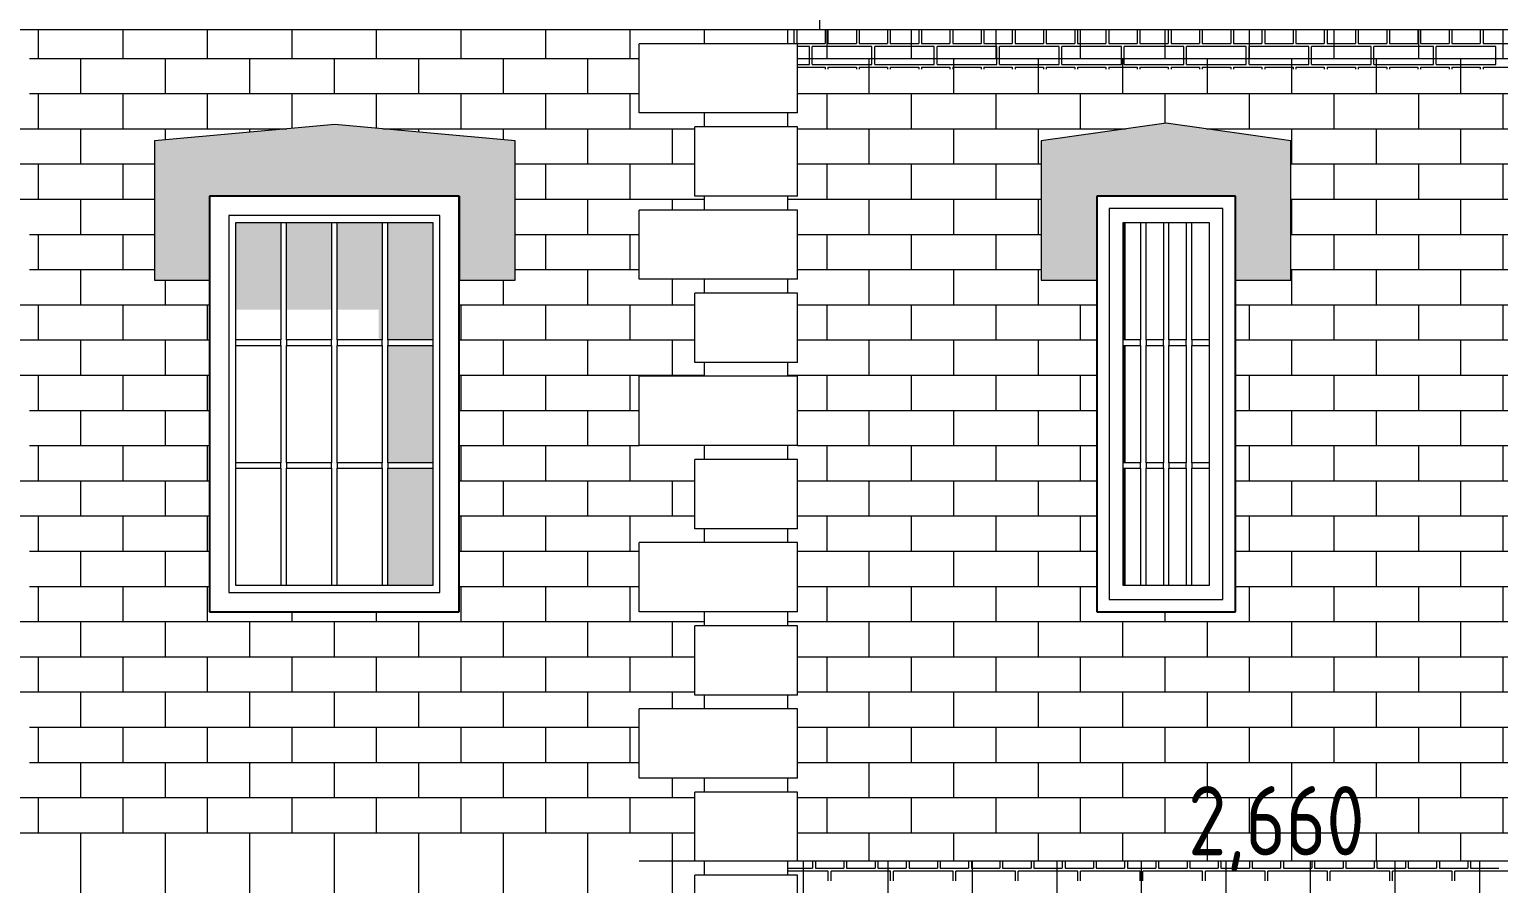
# Model space of a CAD drawing. Header units: feet. Extents: x -10410 to 374725, y -46422 to 88923.
# Drawn here: x 353113 to 358411, y 3220 to 6302 of the extents above; entities that cross this region are included whole.
import ezdxf

# ---------------------------------------------------------------- set-up
doc = ezdxf.new("R2010")
doc.units = ezdxf.units.FT
doc.header["$MEASUREMENT"] = 0
for name, color, linetype, lineweight in [('Интерьер - Мебель_Ном._пера__1', 7, 'Continuous', 20), ('Интерьер - Мебель_Ном._пера__7', 7, 'Continuous', 20), ('Конструктив - Перекрытия_Ном._пера__1', 7, 'Continuous', 20), ('Конструктив - Стены Несущие_Ном._пера__1', 7, 'Continuous', 20), ('Конструктив - Стены Несущие_Ном._пера__101', 252, 'Continuous', 5), ('Конструктив - Стены Несущие_Ном._пера__120', 7, 'Continuous', 5)]:
    doc.layers.add(name, color=color, linetype=linetype, lineweight=lineweight)
doc.layers.add('Конструктив - Стены Несущие_Ном._пера__107', color=7, linetype='Continuous', lineweight=5, true_color=0xaaaaaa)
doc.layers.add('Конструктив - Стены Несущие_Ном._пера__87', color=7, linetype='Continuous', lineweight=25, true_color=0x6a6a6a)
doc.styles.add('СГЕНЕРИР_СТИЛЬ_2', font='CS_Gost2304.shx')

# ---------------------------------------------------------------- blocks, each defined once
blk = doc.blocks.new('*X168')
at = {"layer": 'Конструктив - Стены Несущие_Ном._пера__101', "linetype": 'Continuous'}
for p, q in [((355937.2, 3300), (355937.2, 3275)), ((355947.2, 3300), (355947.2, 3275)), ((356049.7, 3300), (356049.7, 3275)), ((356059.7, 3300), (356059.7, 3275)), ((356162.2, 3300), (356162.2, 3275)), ((356172.2, 3300), (356172.2, 3275)), ((356274.7, 3300), (356274.7, 3275)), ((356284.7, 3300), (356284.7, 3275)), ((356387.2, 3300), (356387.2, 3275)), ((356397.2, 3300), (356397.2, 3275)), ((356499.7, 3300), (356499.7, 3275)), ((356509.7, 3300), (356509.7, 3275)), ((356612.2, 3300), (356612.2, 3275)), ((356622.2, 3300), (356622.2, 3275)), ((356724.7, 3300), (356724.7, 3275)), ((356734.7, 3300), (356734.7, 3275)), ((356837.2, 3300), (356837.2, 3275)), ((356847.2, 3300), (356847.2, 3275)), ((356949.7, 3300), (356949.7, 3275)), ((356959.7, 3300), (356959.7, 3275)), ((357062.2, 3300), (357062.2, 3275)), ((357072.2, 3300), (357072.2, 3275)), ((357174.7, 3300), (357174.7, 3275)), ((357184.7, 3300), (357184.7, 3275)), ((357287.2, 3300), (357287.2, 3275)), ((357297.2, 3300), (357297.2, 3275)), ((357399.7, 3300), (357399.7, 3275)), ((357409.7, 3300), (357409.7, 3275)), ((357512.2, 3300), (357512.2, 3275)), ((357522.2, 3300), (357522.2, 3275)), ((357624.7, 3300), (357624.7, 3275)), ((357634.7, 3300), (357634.7, 3275)), ((357737.2, 3300), (357737.2, 3275)), ((357747.2, 3300), (357747.2, 3275)), ((357849.7, 3300), (357849.7, 3275)), ((357859.7, 3300), (357859.7, 3275)), ((357962.2, 3300), (357962.2, 3275)), ((357972.2, 3300), (357972.2, 3275)), ((358074.7, 3300), (358074.7, 3275)), ((358084.7, 3300), (358084.7, 3275)), ((358187.2, 3300), (358187.2, 3275)), ((358197.2, 3300), (358197.2, 3275)), ((358299.7, 3300), (358299.7, 3275)), ((358309.7, 3300), (358309.7, 3275)), ((355847.1, 3275), (355937.2, 3275)), ((355993.4, 3265), (355847.1, 3265)), ((355947.2, 3275), (356049.7, 3275)), ((355993.4, 3229.3), (355993.4, 3265)), ((356218.4, 3265), (356003.4, 3265)), ((356003.4, 3229.3), (356003.4, 3265)), ((356059.7, 3275), (356162.2, 3275)), ((356172.2, 3275), (356274.7, 3275)), ((356218.4, 3229.3), (356218.4, 3265)), ((356443.4, 3265), (356228.4, 3265)), ((356228.4, 3229.3), (356228.4, 3265)), ((356284.7, 3275), (356387.2, 3275)), ((356397.2, 3275), (356499.7, 3275)), ((356443.4, 3229.3), (356443.4, 3265)), ((356668.4, 3265), (356453.4, 3265)), ((356453.4, 3229.3), (356453.4, 3265)), ((356509.7, 3275), (356612.2, 3275)), ((356622.2, 3275), (356724.7, 3275)), ((356668.4, 3229.3), (356668.4, 3265)), ((356893.4, 3265), (356678.4, 3265)), ((356678.4, 3229.3), (356678.4, 3265)), ((356734.7, 3275), (356837.2, 3275)), ((356847.2, 3275), (356949.7, 3275)), ((356893.4, 3229.3), (356893.4, 3265)), ((357118.4, 3265), (356903.4, 3265)), ((356903.4, 3229.3), (356903.4, 3265)), ((356959.7, 3275), (357062.2, 3275)), ((357072.2, 3275), (357174.7, 3275)), ((357118.4, 3229.3), (357118.4, 3265)), ((357343.4, 3265), (357128.4, 3265)), ((357128.4, 3229.3), (357128.4, 3265)), ((357184.7, 3275), (357287.2, 3275)), ((357297.2, 3275), (357399.7, 3275)), ((357343.4, 3229.3), (357343.4, 3265)), ((357568.4, 3265), (357353.4, 3265)), ((357353.4, 3229.3), (357353.4, 3265)), ((357409.7, 3275), (357512.2, 3275)), ((357522.2, 3275), (357624.7, 3275)), ((357568.4, 3229.3), (357568.4, 3265)), ((357793.4, 3265), (357578.4, 3265)), ((357578.4, 3229.3), (357578.4, 3265)), ((357634.7, 3275), (357737.2, 3275)), ((357747.2, 3275), (357849.7, 3275)), ((357793.4, 3229.3), (357793.4, 3265)), ((358018.4, 3265), (357803.4, 3265)), ((357803.4, 3229.3), (357803.4, 3265)), ((357859.7, 3275), (357962.2, 3275)), ((357972.2, 3275), (358074.7, 3275)), ((358018.4, 3229.3), (358018.4, 3265)), ((358243.4, 3265), (358028.4, 3265)), ((358028.4, 3229.3), (358028.4, 3265)), ((358084.7, 3275), (358187.2, 3275)), ((358197.2, 3275), (358299.7, 3275)), ((358243.4, 3229.3), (358243.4, 3265)), ((358468.4, 3265), (358253.4, 3265)), ((358253.4, 3229.3), (358253.4, 3265)), ((358309.7, 3275), (358412.2, 3275))]:
    blk.add_line(p, q, dxfattribs=at)
blk = doc.blocks.new('Штриховка_84', base_point=(0, 0))
at = {"layer": 'Конструктив - Стены Несущие_Ном._пера__101', "linetype": 'Continuous'}
blk.add_blockref('*X168', (0, 0), dxfattribs=at)
blk = doc.blocks.new('*X196')
at = {"layer": 'Конструктив - Стены Несущие_Ном._пера__101', "linetype": 'Continuous'}
for p, q in [((355869.7, 6300), (355869.7, 6250.5)), ((355879.7, 6300), (355879.7, 6250.5)), ((355982.2, 6300), (355982.2, 6250.5)), ((355992.2, 6300), (355992.2, 6250.5)), ((356094.7, 6300), (356094.7, 6250.5)), ((356104.7, 6300), (356104.7, 6250.5)), ((356207.2, 6300), (356207.2, 6250.5)), ((356217.2, 6300), (356217.2, 6250.5)), ((356319.7, 6300), (356319.7, 6250.5)), ((356329.7, 6300), (356329.7, 6250.5)), ((356432.2, 6300), (356432.2, 6250.5)), ((356442.2, 6300), (356442.2, 6250.5)), ((356544.7, 6300), (356544.7, 6250.5)), ((356554.7, 6300), (356554.7, 6250.5)), ((356657.2, 6300), (356657.2, 6250.5)), ((356667.2, 6300), (356667.2, 6250.5)), ((356769.7, 6300), (356769.7, 6250.5)), ((356779.7, 6300), (356779.7, 6250.5)), ((356882.2, 6300), (356882.2, 6250.5)), ((356892.2, 6300), (356892.2, 6250.5)), ((356994.7, 6300), (356994.7, 6250.5)), ((357004.7, 6300), (357004.7, 6250.5)), ((357107.2, 6300), (357107.2, 6250.5)), ((357117.2, 6300), (357117.2, 6250.5)), ((357219.7, 6300), (357219.7, 6250.5)), ((357229.7, 6300), (357229.7, 6250.5)), ((357332.2, 6300), (357332.2, 6250.5)), ((357342.2, 6300), (357342.2, 6250.5)), ((357444.7, 6300), (357444.7, 6250.5)), ((357454.7, 6300), (357454.7, 6250.5)), ((357557.2, 6300), (357557.2, 6250.5)), ((357567.2, 6300), (357567.2, 6250.5)), ((357669.7, 6300), (357669.7, 6250.5)), ((357679.7, 6300), (357679.7, 6250.5)), ((357782.2, 6300), (357782.2, 6250.5)), ((357792.2, 6300), (357792.2, 6250.5)), ((357894.7, 6300), (357894.7, 6250.5)), ((357904.7, 6300), (357904.7, 6250.5)), ((358007.2, 6300), (358007.2, 6250.5)), ((358017.2, 6300), (358017.2, 6250.5)), ((358119.7, 6300), (358119.7, 6250.5)), ((358129.7, 6300), (358129.7, 6250.5)), ((358232.2, 6300), (358232.2, 6250.5)), ((358242.2, 6300), (358242.2, 6250.5)), ((358344.7, 6300), (358344.7, 6250.5)), ((358354.7, 6300), (358354.7, 6250.5)), ((355847.1, 6250.5), (355869.7, 6250.5)), ((355879.7, 6250.5), (355982.2, 6250.5)), ((355925.9, 6240.5), (355882.1, 6240.5)), ((355925.9, 6175.5), (355925.9, 6240.5)), ((356150.9, 6240.5), (355935.9, 6240.5)), ((355935.9, 6175.5), (355935.9, 6240.5)), ((355992.2, 6250.5), (356094.7, 6250.5)), ((356104.7, 6250.5), (356207.2, 6250.5)), ((356150.9, 6175.5), (356150.9, 6240.5)), ((356375.9, 6240.5), (356160.9, 6240.5)), ((356160.9, 6175.5), (356160.9, 6240.5)), ((356217.2, 6250.5), (356319.7, 6250.5)), ((356329.7, 6250.5), (356432.2, 6250.5)), ((356375.9, 6175.5), (356375.9, 6240.5)), ((356600.9, 6240.5), (356385.9, 6240.5)), ((356385.9, 6175.5), (356385.9, 6240.5)), ((356442.2, 6250.5), (356544.7, 6250.5)), ((356554.7, 6250.5), (356657.2, 6250.5)), ((356600.9, 6175.5), (356600.9, 6240.5)), ((356825.9, 6240.5), (356610.9, 6240.5)), ((356610.9, 6175.5), (356610.9, 6240.5)), ((356667.2, 6250.5), (356769.7, 6250.5)), ((356779.7, 6250.5), (356882.2, 6250.5)), ((356825.9, 6175.5), (356825.9, 6240.5)), ((357050.9, 6240.5), (356835.9, 6240.5)), ((356835.9, 6175.5), (356835.9, 6240.5)), ((356892.2, 6250.5), (356994.7, 6250.5)), ((357004.7, 6250.5), (357107.2, 6250.5)), ((357050.9, 6175.5), (357050.9, 6240.5)), ((357275.9, 6240.5), (357060.9, 6240.5)), ((357060.9, 6175.5), (357060.9, 6240.5)), ((357117.2, 6250.5), (357219.7, 6250.5)), ((357229.7, 6250.5), (357332.2, 6250.5)), ((357275.9, 6175.5), (357275.9, 6240.5)), ((357500.9, 6240.5), (357285.9, 6240.5)), ((357285.9, 6175.5), (357285.9, 6240.5)), ((357342.2, 6250.5), (357444.7, 6250.5)), ((357454.7, 6250.5), (357557.2, 6250.5)), ((357500.9, 6175.5), (357500.9, 6240.5)), ((357725.9, 6240.5), (357510.9, 6240.5)), ((357510.9, 6175.5), (357510.9, 6240.5)), ((357567.2, 6250.5), (357669.7, 6250.5)), ((357679.7, 6250.5), (357782.2, 6250.5)), ((357725.9, 6175.5), (357725.9, 6240.5)), ((357950.9, 6240.5), (357735.9, 6240.5)), ((357735.9, 6175.5), (357735.9, 6240.5)), ((357792.2, 6250.5), (357894.7, 6250.5)), ((357904.7, 6250.5), (358007.2, 6250.5)), ((357950.9, 6175.5), (357950.9, 6240.5)), ((358175.9, 6240.5), (357960.9, 6240.5)), ((357960.9, 6175.5), (357960.9, 6240.5)), ((358017.2, 6250.5), (358119.7, 6250.5)), ((358129.7, 6250.5), (358232.2, 6250.5)), ((358175.9, 6175.5), (358175.9, 6240.5)), ((358400.9, 6240.5), (358185.9, 6240.5)), ((358185.9, 6175.5), (358185.9, 6240.5)), ((358242.2, 6250.5), (358344.7, 6250.5)), ((358354.7, 6250.5), (358457.2, 6250.5)), ((358400.9, 6175.5), (358400.9, 6240.5)), ((355882.1, 6175.5), (355925.9, 6175.5)), ((355882.1, 6165.5), (355982.2, 6165.5)), ((355935.9, 6175.5), (356150.9, 6175.5)), ((355982.2, 6165.5), (355982.2, 6158.6)), ((355992.2, 6165.5), (355992.2, 6158.6)), ((355992.2, 6165.5), (356094.7, 6165.5)), ((356094.7, 6165.5), (356094.7, 6158.6)), ((356104.7, 6165.5), (356104.7, 6158.6)), ((356104.7, 6165.5), (356207.2, 6165.5)), ((356160.9, 6175.5), (356375.9, 6175.5)), ((356207.2, 6165.5), (356207.2, 6158.6)), ((356217.2, 6165.5), (356217.2, 6158.6)), ((356217.2, 6165.5), (356319.7, 6165.5)), ((356319.7, 6165.5), (356319.7, 6158.6)), ((356329.7, 6165.5), (356329.7, 6158.6)), ((356329.7, 6165.5), (356432.2, 6165.5)), ((356385.9, 6175.5), (356600.9, 6175.5)), ((356432.2, 6165.5), (356432.2, 6158.6)), ((356442.2, 6165.5), (356442.2, 6158.6)), ((356442.2, 6165.5), (356544.7, 6165.5)), ((356544.7, 6165.5), (356544.7, 6158.6)), ((356554.7, 6165.5), (356554.7, 6158.6)), ((356554.7, 6165.5), (356657.2, 6165.5)), ((356610.9, 6175.5), (356825.9, 6175.5)), ((356657.2, 6165.5), (356657.2, 6158.6)), ((356667.2, 6165.5), (356667.2, 6158.6)), ((356667.2, 6165.5), (356769.7, 6165.5)), ((356769.7, 6165.5), (356769.7, 6158.6)), ((356779.7, 6165.5), (356779.7, 6158.6)), ((356779.7, 6165.5), (356882.2, 6165.5)), ((356835.9, 6175.5), (357050.9, 6175.5)), ((356882.2, 6165.5), (356882.2, 6158.6)), ((356892.2, 6165.5), (356892.2, 6158.6)), ((356892.2, 6165.5), (356994.7, 6165.5)), ((356994.7, 6165.5), (356994.7, 6158.6)), ((357004.7, 6165.5), (357004.7, 6158.6)), ((357004.7, 6165.5), (357107.2, 6165.5)), ((357060.9, 6175.5), (357275.9, 6175.5)), ((357107.2, 6165.5), (357107.2, 6158.6)), ((357117.2, 6165.5), (357117.2, 6158.6)), ((357117.2, 6165.5), (357219.7, 6165.5)), ((357219.7, 6165.5), (357219.7, 6158.6)), ((357229.7, 6165.5), (357229.7, 6158.6)), ((357229.7, 6165.5), (357332.2, 6165.5)), ((357285.9, 6175.5), (357500.9, 6175.5)), ((357332.2, 6165.5), (357332.2, 6158.6)), ((357342.2, 6165.5), (357342.2, 6158.6)), ((357342.2, 6165.5), (357444.7, 6165.5)), ((357444.7, 6165.5), (357444.7, 6158.6)), ((357454.7, 6165.5), (357454.7, 6158.6)), ((357454.7, 6165.5), (357557.2, 6165.5)), ((357510.9, 6175.5), (357725.9, 6175.5)), ((357557.2, 6165.5), (357557.2, 6158.6)), ((357567.2, 6165.5), (357567.2, 6158.6)), ((357567.2, 6165.5), (357669.7, 6165.5)), ((357669.7, 6165.5), (357669.7, 6158.6)), ((357679.7, 6165.5), (357679.7, 6158.6)), ((357679.7, 6165.5), (357782.2, 6165.5)), ((357735.9, 6175.5), (357950.9, 6175.5)), ((357782.2, 6165.5), (357782.2, 6158.6)), ((357792.2, 6165.5), (357792.2, 6158.6)), ((357792.2, 6165.5), (357894.7, 6165.5)), ((357894.7, 6165.5), (357894.7, 6158.6)), ((357904.7, 6165.5), (357904.7, 6158.6)), ((357904.7, 6165.5), (358007.2, 6165.5)), ((357960.9, 6175.5), (358175.9, 6175.5)), ((358007.2, 6165.5), (358007.2, 6158.6)), ((358017.2, 6165.5), (358017.2, 6158.6)), ((358017.2, 6165.5), (358119.7, 6165.5)), ((358119.7, 6165.5), (358119.7, 6158.6)), ((358129.7, 6165.5), (358129.7, 6158.6)), ((358129.7, 6165.5), (358232.2, 6165.5)), ((358185.9, 6175.5), (358400.9, 6175.5)), ((358232.2, 6165.5), (358232.2, 6158.6)), ((358242.2, 6165.5), (358242.2, 6158.6)), ((358242.2, 6165.5), (358344.7, 6165.5)), ((358344.7, 6165.5), (358344.7, 6158.6)), ((358354.7, 6165.5), (358354.7, 6158.6)), ((358354.7, 6165.5), (358457.2, 6165.5))]:
    blk.add_line(p, q, dxfattribs=at)
blk = doc.blocks.new('Штриховка_98', base_point=(0, 0))
at = {"layer": 'Конструктив - Стены Несущие_Ном._пера__101', "linetype": 'Continuous'}
blk.add_blockref('*X196', (0, 0), dxfattribs=at)

msp = doc.modelspace()

# ---------------------------------------------------------------- hatches: boundary and pattern name
at = {"layer": 'Конструктив - Стены Несущие_Ном._пера__107', "linetype": 'Continuous'}
h = msp.add_hatch(dxfattribs=at)
h.set_pattern_fill('ЧЕРЕПИЦА_02', color=256, style=0, pattern_type=2)
h.set_pattern_definition([(0, (354212.33, 4800), (0, 127), []), (90, (354212.33, 4800), (-304.8, 0), [127, -127]), (90, (354364.73, 4927), (-304.8, 0), [127, -127])])
h.paths.add_polyline_path([(352877.58257, 3600), (352877.58257, 3550), (352912.58257, 3550), (352912.58257, 3300), (355512.08282, 3300), (355512.08282, 3550), (355547.08282, 3550), (355547.08282, 3600), (355312.08282, 3600), (355312.08282, 3850), (355547.08282, 3850), (355547.08282, 3900), (355512.08282, 3900), (355512.08282, 4150), (355547.08282, 4150), (355547.08282, 4200), (355312.08282, 4200), (355312.08282, 4450), (355547.08282, 4450), (355547.08282, 4500), (355512.08282, 4500), (355512.08282, 4750), (355547.08282, 4750), (355547.08282, 4800), (355312.08282, 4800), (355312.08282, 5050), (355547.08282, 5050), (355547.08282, 5100), (355512.08282, 5100), (355512.08282, 5350), (355547.08282, 5350), (355547.08282, 5400), (355312.08282, 5400), (355312.08282, 5650), (355547.08278, 5650), (355547.08278, 5700), (355512.08282, 5700), (355512.08282, 5950), (355547.08278, 5950), (355547.08278, 6000), (355312.08282, 6000), (355312.08282, 6250), (355547.08278, 6250), (355547.08278, 6300), (352877.58257, 6300), (352877.58257, 6250), (353112.58257, 6250), (353112.58257, 6000), (352877.58257, 6000), (352877.58257, 5950), (352912.58257, 5950), (352912.58257, 5700), (352877.58257, 5700), (352877.58257, 5650), (353112.58257, 5650), (353112.58257, 5400), (352877.58257, 5400), (352877.58257, 5350), (352912.58257, 5350), (352912.58257, 5100), (352877.58257, 5100), (352877.58257, 5050), (353112.58257, 5050), (353112.58257, 4800), (352877.58257, 4800), (352877.58257, 4750), (352912.58257, 4750), (352912.58257, 4500), (352877.58257, 4500), (352877.58257, 4450), (353112.58257, 4450), (353112.58257, 4200), (352877.58257, 4200), (352877.58257, 4150), (352912.58257, 4150), (352912.58257, 3900), (352877.58257, 3900), (352877.58257, 3850), (353112.58257, 3850), (353112.58257, 3600)])
h.paths.add_polyline_path([(353563.90418, 5397.08993), (353762.17549, 5397.08993), (353762.17549, 4200), (354662.17549, 4200), (354662.17549, 5699.99996), (354663.90418, 5699.99996), (354663.90418, 5397.08993), (354863.90418, 5397.08993), (354863.90418, 5899.99996), (354213.90396, 5958.86601), (353563.90418, 5900)], flags=0)
h = msp.add_hatch(dxfattribs=at)
h.set_pattern_fill('ЧЕРЕПИЦА_02', color=256, style=0, pattern_type=2)
h.set_pattern_definition([(0, (358579.69, 4800), (0, 127), []), (90, (358579.7, 4800), (-304.8, 0), [127, -127]), (90, (358732.1, 4927), (-304.8, 0), [127, -127])])
h.paths.add_polyline_path([(355847.08278, 5400.00005), (355847.08278, 5350.00002), (355882.08282, 5350.00002), (355882.08282, 5099.99998), (355847.08278, 5099.99998), (355847.08278, 5050.00004), (355882.08282, 5050.00004), (355882.08282, 4799.99999), (355847.08278, 4799.99999), (355847.08278, 4749.99997), (355882.08282, 4749.99997), (355882.08282, 4500.00001), (355847.08278, 4500.00001), (355847.08278, 4449.99998), (355882.08282, 4449.99998), (355882.08282, 4200.00002), (355847.08278, 4200.00002), (355847.08278, 4150), (355882.08282, 4150), (355882.08282, 3899.99995), (355847.08278, 3899.99995), (355847.08278, 3850.00001), (355882.08282, 3850.00001), (355882.08282, 3599.99997), (355847.08278, 3599.99997), (355847.08278, 3550.00002), (355882.08282, 3550.00002), (355882.08282, 3299.99998), (361312.29194, 3299.99998), (361312.29194, 3599.99997), (361262.29191, 3599.99997), (361262.29191, 3850.00001), (361312.29194, 3850.00001), (361312.29194, 4200.00002), (361262.29191, 4200.00002), (361262.29191, 4449.99998), (361312.29194, 4449.99998), (361312.29194, 4799.99999), (361262.29191, 4799.99999), (361262.29191, 5050.00004), (361312.29194, 5050.00004), (361312.29194, 5399.99997), (361262.29191, 5399.99997), (361262.29191, 5650.00001), (361312.29194, 5650.00001), (361312.29194, 5999.99994), (361262.29191, 5999.99994), (361262.29191, 6249.99998), (361312.29194, 6249.99998), (361312.29194, 6300.00001), (355847.08278, 6300.00001), (355847.08278, 6249.99998), (355882.08282, 6249.99998), (355882.08282, 6000.00002), (355847.08278, 6000.00002), (355847.08278, 5950), (355882.08282, 5950), (355882.08282, 5700.00003), (355847.08278, 5700.00003), (355847.08278, 5650.00001), (355882.08282, 5650.00001), (355882.08282, 5400.00005)])
h.paths.add_polyline_path([(356961.78624, 5397.08986), (356961.78607, 4200.00002), (357461.78624, 4200.00002), (357461.78624, 5397.08986), (357661.74937, 5397.08986), (357661.74937, 5688.33623), (357661.74937, 5699.99995), (357661.74937, 5899.99997), (357212.16725, 5963.78493), (356761.78622, 5899.99997), (356761.78622, 5894.05117), (356761.78622, 5397.08986)], flags=0)
h.paths.add_polyline_path([(358462.25542, 5397.08994), (358662.25543, 5397.08994), (358662.25552, 4200.00002), (359562.25539, 4200.00002), (359562.25539, 5397.08994), (359762.25541, 5397.08994), (359762.25541, 5899.99997), (359112.25517, 5958.86599), (358462.25542, 5899.99997)], flags=0)
h = msp.add_hatch(dxfattribs=at)
h.set_pattern_fill('ЧЕРЕПИЦА_02', color=256, style=0, pattern_type=2)
h.set_pattern_definition([(0, (354212.33, 1650), (0, 127), []), (90, (354212.33, 1650), (-304.8, 0), [127, -127]), (90, (354364.73, 1777), (-304.8, 0), [127, -127])])
h.paths.add_polyline_path([(352877.58257, 2650), (352912.58257, 2650), (352912.58257, 2400), (352877.58257, 2400), (352877.58257, 2350), (353112.58257, 2350), (353112.58257, 2100), (352877.58257, 2100), (352877.58257, 2050), (352912.58257, 2050), (352912.58257, 1800), (352877.58257, 1800), (352877.58257, 1750), (353112.58257, 1750), (353112.58257, 1500), (352877.58257, 1500), (352877.58257, 1450), (352912.58257, 1450), (352912.58257, 1200), (352877.58257, 1200), (352877.58257, 1150), (353112.58257, 1150), (353112.58257, 900), (352877.58257, 900), (352877.58257, 850), (352912.58257, 850), (352912.58257, 600), (352877.58257, 600), (352877.58257, 550), (353112.58257, 550), (353112.58257, 300), (352877.58257, 300), (352877.58257, 250), (353112.58257, 250), (353112.58257, 0), (353425.33266, 0), (353425.33266, 2137), (354999.33266, 2137), (354999.33266, 0), (355312.08276, 0), (355312.08276, 250), (355547.08276, 250), (355547.08276, 300), (355312.08276, 300), (355312.08276, 550), (355547.08276, 550), (355547.08276, 600), (355512.08276, 600), (355512.08276, 850), (355547.08276, 850), (355547.08276, 900), (355312.08276, 900), (355312.08276, 1150), (355547.08276, 1150), (355547.08276, 1200), (355512.08276, 1200), (355512.08276, 1450), (355547.08276, 1450), (355547.08276, 1500), (355312.08276, 1500), (355312.08276, 1750), (355547.08276, 1750), (355547.08276, 1800), (355512.08276, 1800), (355512.08276, 2050), (355547.08276, 2050), (355547.08276, 2100), (355312.08276, 2100), (355312.08276, 2350), (355547.08276, 2350), (355547.08276, 2400), (355512.08276, 2400), (355512.08276, 2650), (355547.08276, 2650), (355547.08276, 2700), (355312.08276, 2700), (355312.08276, 2950), (355547.08276, 2950), (355547.08276, 3000), (355512.08276, 3000), (355512.08276, 3250), (355547.08276, 3250), (355547.08276, 3300), (352877.58257, 3300), (352877.58257, 3250), (352912.58257, 3250), (352912.58257, 3000), (352877.58257, 3000), (352877.58257, 2950), (353112.58257, 2950), (353112.58257, 2700), (352877.58257, 2700)])
h = msp.add_hatch(dxfattribs=at)
h.set_pattern_fill('ЧЕРЕПИЦА_02', color=256, style=0, pattern_type=2)
h.set_pattern_definition([(0, (358647.19, 1650), (0, 127), []), (90, (358647.2, 1650), (-304.8, 0), [127, -127]), (90, (358799.6, 1777), (-304.8, 0), [127, -127])])
h.paths.add_polyline_path([(355882.08282, 2400.00004), (355847.08277, 2400.00004), (355847.08277, 2349.9999), (355882.08282, 2349.9999), (355882.08282, 2099.99996), (355847.08277, 2099.99996), (355847.08277, 2050.00007), (355882.08282, 2050.00007), (355882.08282, 1800.00012), (355847.08277, 1800.00012), (355847.08277, 1749.99998), (355882.08282, 1749.99998), (355882.08282, 1499.99995), (355847.08277, 1499.99995), (355847.08277, 1450.00006), (355882.08282, 1450.00006), (355882.08282, 1200.00012), (355847.08277, 1200.00012), (355847.08277, 1149.99998), (355882.08282, 1149.99998), (355882.08282, 900.00003), (355847.08277, 900.00003), (355847.08277, 850.00014), (355882.08282, 850.00014), (355882.08282, 599.99994), (355847.08277, 599.99994), (355847.08277, 549.99997), (355882.08282, 549.99997), (355882.08282, 300.00003), (355847.08277, 300.00003), (355847.08277, 249.99989), (355882.08282, 249.99989), (355882.08282, -0.00006), (361212.29204, -0.00006), (361212.29204, 249.99989), (361447.29199, 249.99989), (361447.29199, 300.00003), (361212.29204, 300.00003), (361212.29204, 549.99997), (361447.29199, 549.99997), (361447.29199, 599.99994), (361412.29193, 599.99994), (361412.29193, 849.99989), (361447.29199, 849.99989), (361447.29199, 900.00003), (361212.29204, 900.00003), (361212.29204, 1149.99998), (361447.29199, 1149.99998), (361447.29199, 1200.00012), (361412.29193, 1200.00012), (361412.29193, 1450.00006), (361447.29199, 1450.00006), (361447.29199, 1499.99995), (361212.29204, 1499.99995), (361212.29204, 1749.99998), (361447.29199, 1749.99998), (361447.29199, 1799.99987), (361412.29193, 1799.99987), (361412.29193, 2050.00007), (361447.29199, 2050.00007), (361447.29199, 2099.99996), (361212.29204, 2099.99996), (361212.29204, 2349.9999), (361447.29199, 2349.9999), (361447.29199, 2400.00004), (361412.29193, 2400.00004), (361412.29193, 2650.00007), (361447.29199, 2650.00007), (361447.29199, 2699.99996), (361212.29204, 2699.99996), (361212.29204, 2949.99991), (361447.29199, 2949.99991), (361447.29199, 3000.00005), (361412.29193, 3000.00005), (361412.29193, 3249.99999), (361447.29199, 3249.99999), (361447.29199, 3299.99988), (355847.08277, 3299.99988), (355847.08277, 3249.99999), (355882.08282, 3249.99999), (355882.08282, 3000.00005), (355847.08277, 3000.00005), (355847.08277, 2949.99991), (355882.08282, 2950.00016), (355882.08282, 2699.99996), (355847.08277, 2699.99996), (355847.08277, 2650.00007), (355882.08282, 2650.00007)])
h.paths.add_polyline_path([(356712.78611, 2097.08998), (356912.78609, 2097.08998), (356912.78617, 900.00003), (357412.78615, 900.00003), (357412.78615, 2097.08998), (357612.74924, 2097.08998), (357612.74924, 2388.33628), (357612.74924, 2400.00004), (357612.74924, 2600.0001), (357163.16715, 2663.78504), (356712.78611, 2600.0001), (356712.78611, 2594.05122)], flags=0)
at = {"layer": 'Конструктив - Стены Несущие_Ном._пера__120', "linetype": 'Continuous', "lineweight": 0, "true_color": 0x000000}
for points in [[(353763.90419, 5699.99995), (354663.90419, 5699.99995), (354663.90419, 5397.08991), (354863.90419, 5397.08991), (354863.90419, 5899.99995), (354213.90394, 5958.86601), (353563.90419, 5899.99999), (353563.90419, 5397.08991), (353763.90419, 5397.08991)], [(356761.78624, 5397.08987), (356961.78624, 5397.08987), (356961.78624, 5699.99995), (357461.78625, 5699.99995), (357461.78625, 5397.08987), (357661.74936, 5397.08987), (357661.74936, 5688.3362), (357661.74936, 5699.99991), (357661.74936, 5899.99996), (357212.16729, 5963.78491), (356761.78624, 5899.99996), (356761.78624, 5894.05114)], [(353857.17549, 5289.87813), (354017.17552, 5289.87811), (354017.17552, 5181.66667), (354019.6755, 5181.66667), (354019.6755, 5605), (353857.1755, 5605)], [(354202.17549, 5605), (354039.67549, 5605), (354039.67551, 5289.87812), (354199.67551, 5289.87809), (354199.67551, 5181.66669), (354202.17549, 5181.66667)], [(354222.17549, 5289.87808), (354372.17555, 5289.87814), (354372.17555, 5181.6667), (354384.67549, 5181.66666), (354384.67549, 5605), (354222.17549, 5605)], [(354567.17549, 5181.66667), (354567.17549, 5605), (354404.67549, 5605), (354404.67549, 5181.66667)], [(354567.17549, 4738.33333), (354567.17549, 5161.66667), (354404.67549, 5161.66667), (354404.67549, 4738.33333)], [(354567.17549, 4295), (354567.17549, 4718.33334), (354404.67549, 4718.33334), (354404.67549, 4295)]]:
    msp.add_hatch(color=18, dxfattribs=at).paths.add_polyline_path(points)

# ---------------------------------------------------------------- linework, layer by layer
at = {"layer": 'Интерьер - Мебель_Ном._пера__7', "linetype": 'Continuous'}
for p, q in [((355547.08278, 6250), (355547.08278, 6300)), ((355847.08278, 6250), (355847.08278, 6300)), ((355882.08278, 6250), (355312.08278, 6250)), ((355312.08278, 6000), (355312.08278, 6250)), ((355882.08278, 6000), (355882.08278, 6250)), ((355882.08278, 6000), (355312.08278, 6000)), ((355547.08278, 5950), (355547.08278, 6000)), ((355847.08278, 5950), (355847.08278, 6000)), ((355882.08278, 5950), (355512.08278, 5950)), ((355512.08278, 5700), (355512.08278, 5950)), ((355882.08278, 5700), (355882.08278, 5950)), ((355882.08278, 5700), (355512.08278, 5700)), ((355547.08278, 5650), (355547.08278, 5700)), ((355847.08278, 5650), (355847.08278, 5700)), ((355882.08278, 5650), (355312.08278, 5650)), ((355312.08278, 5400), (355312.08278, 5650)), ((355882.08278, 5400), (355882.08278, 5650)), ((355882.08278, 5400), (355312.08278, 5400)), ((355547.08278, 5350), (355547.08278, 5400)), ((355847.08278, 5350), (355847.08278, 5400)), ((355882.08278, 5350), (355512.08278, 5350)), ((355512.08278, 5100), (355512.08278, 5350)), ((355882.08278, 5100), (355882.08278, 5350)), ((355882.08278, 5100), (355512.08278, 5100)), ((355547.08278, 5050), (355547.08278, 5100)), ((355847.08278, 5050), (355847.08278, 5100)), ((355882.08278, 5050), (355312.08278, 5050)), ((355312.08278, 4800), (355312.08278, 5050)), ((355882.08278, 4800), (355882.08278, 5050)), ((355882.08278, 4800), (355312.08278, 4800)), ((355547.08278, 4750), (355547.08278, 4800)), ((355847.08278, 4750), (355847.08278, 4800)), ((355882.08278, 4750), (355512.08278, 4750)), ((355512.08278, 4500), (355512.08278, 4750)), ((355882.08278, 4500), (355882.08278, 4750)), ((355882.08278, 4500), (355512.08278, 4500)), ((355547.08278, 4450), (355547.08278, 4500)), ((355847.08278, 4450), (355847.08278, 4500)), ((355882.08278, 4450), (355312.08278, 4450)), ((355312.08278, 4200), (355312.08278, 4450)), ((355882.08278, 4200), (355882.08278, 4450)), ((355882.08278, 4200), (355312.08278, 4200)), ((355547.08278, 4150), (355547.08278, 4200)), ((355847.08278, 4150), (355847.08278, 4200)), ((355882.08278, 4150), (355512.08278, 4150)), ((355512.08278, 3900), (355512.08278, 4150)), ((355882.08278, 3900), (355882.08278, 4150)), ((355882.08278, 3900), (355512.08278, 3900)), ((355547.08278, 3850), (355547.08278, 3900)), ((355847.08278, 3850), (355847.08278, 3900)), ((355882.08278, 3850), (355312.08278, 3850)), ((355312.08278, 3600), (355312.08278, 3850)), ((355882.08278, 3600), (355882.08278, 3850)), ((355882.08278, 3600), (355312.08278, 3600)), ((355882.08278, 3550), (355512.08278, 3550)), ((355512.08278, 3300), (355512.08278, 3550)), ((355547.08278, 3550), (355547.08278, 3600)), ((355847.08278, 3550), (355847.08278, 3600)), ((355882.08278, 3300), (355882.08278, 3550)), ((355882.08278, 3300), (355312.08278, 3300)), ((355547.08278, 3250), (355547.08278, 3300)), ((355847.08278, 3250), (355847.08278, 3300)), ((355882.08278, 3250), (355512.08278, 3250)), ((355512.08278, 3000), (355512.08278, 3250)), ((355882.08278, 3000), (355882.08278, 3250))]:
    msp.add_line(p, q, dxfattribs=at)
at = {"layer": 'Конструктив - Перекрытия_Ном._пера__1', "linetype": 'Continuous'}
for p, q in [((355962.08272, 6600), (355962.08272, 6300)), ((355962.08272, 6300), (352462.58261, 6300)), ((361862.29188, 6300), (355962.08272, 6300))]:
    msp.add_line(p, q, dxfattribs=at)
at = {"layer": 'Конструктив - Стены Несущие_Ном._пера__1', "linetype": 'Continuous'}
for p, q in [((354213.90394, 5958.86601), (353563.90419, 5899.99999)), ((354863.90419, 5899.99995), (354213.90394, 5958.86601)), ((357212.16729, 5963.78491), (356761.78624, 5899.99996)), ((357661.74936, 5899.99996), (357212.16729, 5963.78491)), ((353563.90419, 5899.99999), (353563.90419, 5397.08991)), ((354863.90419, 5397.08991), (354863.90419, 5899.99995)), ((356761.78624, 5899.99996), (356761.78624, 5894.05114)), ((356761.78624, 5894.05114), (356761.78624, 5397.08987)), ((357661.74936, 5699.99991), (357661.74936, 5899.99996)), ((353763.90419, 5699.99995), (354663.90419, 5699.99995)), ((353763.90419, 5397.08991), (353763.90419, 5699.99995)), ((354663.90419, 5699.99995), (354663.90419, 5397.08991)), ((356961.78624, 5397.08987), (356961.78624, 5699.99995)), ((356961.78624, 5699.99995), (357461.78625, 5699.99995)), ((357461.78625, 5699.99995), (357461.78625, 5397.08987)), ((357661.74936, 5688.3362), (357661.74936, 5699.99991)), ((357661.74936, 5397.08987), (357661.74936, 5688.3362)), ((353563.90419, 5397.08991), (353763.90419, 5397.08991)), ((354663.90419, 5397.08991), (354863.90419, 5397.08991)), ((356761.78624, 5397.08987), (356961.78624, 5397.08987)), ((357461.78625, 5397.08987), (357661.74936, 5397.08987)), ((361212.29196, 3300), (355882.08278, 3300))]:
    msp.add_line(p, q, dxfattribs=at)
at = {"layer": 'Конструктив - Стены Несущие_Ном._пера__120', "linetype": 'Continuous'}
for p, q in [((353832.17549, 5630), (353832.17549, 4270)), ((354592.17549, 5630), (353832.17549, 5630)), ((354592.17549, 4270), (354592.17549, 5630)), ((357006.78624, 5654.99995), (357006.78624, 5604.99995)), ((357416.78624, 5654.99995), (357006.78624, 5654.99995)), ((357416.78624, 5604.99995), (357416.78624, 5654.99995)), ((353857.17549, 4295), (353857.17549, 5605)), ((353857.17549, 5605), (354567.17549, 5605)), ((354019.67549, 5605), (354019.67549, 5181.66667)), ((354039.67549, 5181.66667), (354039.67549, 5605)), ((354202.17549, 5605), (354202.17549, 5181.66667)), ((354222.17549, 5181.66667), (354222.17549, 5605)), ((354384.67549, 5605), (354384.67549, 5181.66667)), ((354404.67549, 5181.66667), (354404.67549, 5605)), ((354567.17549, 5605), (354567.17549, 4295)), ((357006.78624, 5604.99995), (357006.78624, 4294.99995)), ((357056.78624, 4294.99995), (357056.78624, 5604.99995)), ((357056.78624, 5604.99995), (357366.78624, 5604.99995)), ((357119.28624, 5604.99995), (357119.28624, 5181.66662)), ((357139.28624, 5181.66662), (357139.28624, 5604.99995)), ((357201.78624, 5604.99995), (357201.78624, 5181.66662)), ((357221.78624, 5181.66662), (357221.78624, 5604.99995)), ((357284.28624, 5604.99995), (357284.28624, 5181.66662)), ((357304.28624, 5181.66662), (357304.28624, 5604.99995)), ((357366.78624, 5604.99995), (357366.78624, 4294.99995)), ((357416.78624, 4294.99995), (357416.78624, 5604.99995)), ((357056.78615, 5437), (357062.59534, 5437)), ((354019.67549, 5181.66667), (353857.17549, 5181.66667)), ((353857.17549, 5161.66667), (354019.67549, 5161.66667)), ((354019.67549, 5161.66667), (354019.67549, 5181.66667)), ((354019.67549, 5161.66667), (354019.67549, 4738.33333)), ((354202.17549, 5181.66667), (354039.67549, 5181.66667)), ((354039.67549, 5181.66667), (354039.67549, 5161.66667)), ((354039.67549, 4738.33333), (354039.67549, 5161.66667)), ((354039.67549, 5161.66667), (354202.17549, 5161.66667)), ((354202.17549, 5161.66667), (354202.17549, 5181.66667)), ((354202.17549, 5161.66667), (354202.17549, 4738.33333)), ((354384.67549, 5181.66667), (354222.17549, 5181.66667)), ((354222.17549, 5181.66667), (354222.17549, 5161.66667)), ((354222.17549, 4738.33333), (354222.17549, 5161.66667)), ((354222.17549, 5161.66667), (354384.67549, 5161.66667)), ((354384.67549, 5161.66667), (354384.67549, 5181.66667)), ((354384.67549, 5161.66667), (354384.67549, 4738.33333)), ((354567.17549, 5181.66667), (354404.67549, 5181.66667)), ((354404.67549, 5181.66667), (354404.67549, 5161.66667)), ((354404.67549, 4738.33333), (354404.67549, 5161.66667)), ((354404.67549, 5161.66667), (354567.17549, 5161.66667)), ((357119.28624, 5181.66662), (357056.78624, 5181.66662)), ((357056.78624, 5161.66662), (357119.28624, 5161.66662)), ((357119.28624, 5161.66662), (357119.28624, 5181.66662)), ((357119.28624, 5161.66662), (357119.28624, 4738.33329)), ((357201.78624, 5181.66662), (357139.28624, 5181.66662)), ((357139.28624, 5181.66662), (357139.28624, 5161.66662)), ((357139.28624, 4738.33329), (357139.28624, 5161.66662)), ((357139.28624, 5161.66662), (357201.78624, 5161.66662)), ((357201.78624, 5161.66662), (357201.78624, 5181.66662)), ((357201.78624, 5161.66662), (357201.78624, 4738.33329)), ((357284.28624, 5181.66662), (357221.78624, 5181.66662)), ((357221.78624, 5181.66662), (357221.78624, 5161.66662)), ((357221.78624, 4738.33329), (357221.78624, 5161.66662)), ((357221.78624, 5161.66662), (357284.28624, 5161.66662)), ((357284.28624, 5161.66662), (357284.28624, 5181.66662)), ((357284.28624, 5161.66662), (357284.28624, 4738.33329)), ((357366.78624, 5181.66662), (357304.28624, 5181.66662)), ((357304.28624, 5181.66662), (357304.28624, 5161.66662)), ((357304.28624, 4738.33329), (357304.28624, 5161.66662)), ((357304.28624, 5161.66662), (357366.78624, 5161.66662)), ((354019.67549, 4738.33333), (353857.17549, 4738.33333)), ((353857.17549, 4718.33333), (354019.67549, 4718.33333)), ((354019.67549, 4718.33333), (354019.67549, 4738.33333)), ((354019.67549, 4718.33333), (354019.67549, 4295)), ((354202.17549, 4738.33333), (354039.67549, 4738.33333)), ((354039.67549, 4738.33333), (354039.67549, 4718.33333)), ((354039.67549, 4295), (354039.67549, 4718.33333)), ((354039.67549, 4718.33333), (354202.17549, 4718.33333)), ((354202.17549, 4718.33333), (354202.17549, 4738.33333)), ((354202.17549, 4718.33333), (354202.17549, 4295)), ((354384.67549, 4738.33333), (354222.17549, 4738.33333)), ((354222.17549, 4738.33333), (354222.17549, 4718.33333)), ((354222.17549, 4295), (354222.17549, 4718.33333)), ((354222.17549, 4718.33333), (354384.67549, 4718.33333)), ((354384.67549, 4718.33333), (354384.67549, 4738.33333)), ((354384.67549, 4718.33333), (354384.67549, 4295)), ((354567.17549, 4738.33333), (354404.67549, 4738.33333)), ((354404.67549, 4738.33333), (354404.67549, 4718.33333)), ((354404.67549, 4295), (354404.67549, 4718.33333)), ((354404.67549, 4718.33333), (354567.17549, 4718.33333)), ((357119.28624, 4738.33329), (357056.78624, 4738.33329)), ((357056.78624, 4718.33329), (357119.28624, 4718.33329)), ((357119.28624, 4718.33329), (357119.28624, 4738.33329)), ((357119.28624, 4718.33329), (357119.28624, 4294.99995)), ((357201.78624, 4738.33329), (357139.28624, 4738.33329)), ((357139.28624, 4738.33329), (357139.28624, 4718.33329)), ((357139.28624, 4294.99995), (357139.28624, 4718.33329)), ((357139.28624, 4718.33329), (357201.78624, 4718.33329)), ((357201.78624, 4718.33329), (357201.78624, 4738.33329)), ((357201.78624, 4718.33329), (357201.78624, 4294.99995)), ((357284.28624, 4738.33329), (357221.78624, 4738.33329)), ((357221.78624, 4738.33329), (357221.78624, 4718.33329)), ((357221.78624, 4294.99995), (357221.78624, 4718.33329)), ((357221.78624, 4718.33329), (357284.28624, 4718.33329)), ((357284.28624, 4718.33329), (357284.28624, 4738.33329)), ((357284.28624, 4718.33329), (357284.28624, 4294.99995)), ((357366.78624, 4738.33329), (357304.28624, 4738.33329)), ((357304.28624, 4738.33329), (357304.28624, 4718.33329)), ((357304.28624, 4294.99995), (357304.28624, 4718.33329)), ((357304.28624, 4718.33329), (357366.78624, 4718.33329)), ((354567.17549, 4295), (353857.17549, 4295)), ((357006.78624, 4294.99995), (357006.78624, 4244.99995)), ((357366.78624, 4294.99995), (357056.78624, 4294.99995)), ((357416.78624, 4244.99995), (357416.78624, 4294.99995)), ((353832.17549, 4270), (354592.17549, 4270)), ((357006.78624, 4244.99995), (357416.78624, 4244.99995))]:
    msp.add_line(p, q, dxfattribs=at)
at = {"layer": 'Конструктив - Стены Несущие_Ном._пера__87', "linetype": 'Continuous'}
for p, q in [((354662.17549, 5700), (353762.17549, 5700)), ((353762.17549, 5700), (353762.17549, 4200)), ((354662.17549, 4200), (354662.17549, 5700)), ((357461.78624, 5699.99995), (356961.78624, 5699.99995)), ((356961.78624, 5699.99995), (356961.78624, 4199.99995)), ((357461.78624, 4199.99995), (357461.78624, 5699.99995)), ((357062.59534, 5181.66667), (357062.59534, 5605)), ((357062.59534, 4738.33333), (357062.59534, 5161.66667)), ((357062.59534, 4295), (357062.59534, 4718.33333)), ((353762.17549, 4200), (354662.17549, 4200)), ((356961.78624, 4199.99995), (357461.78624, 4199.99995))]:
    msp.add_line(p, q, dxfattribs=at)

# ---------------------------------------------------------------- block references
at = {"layer": 'Конструктив - Стены Несущие_Ном._пера__101', "linetype": 'Continuous'}
for name in ['Штриховка_98', 'Штриховка_84']:
    msp.add_blockref(name, (0, 0), dxfattribs=at)

# ---------------------------------------------------------------- texts
at = {"layer": 'Интерьер - Мебель_Ном._пера__1', "linetype": 'Continuous', "insert": (357163.16715, 3263.24079), "char_height": 250, "attachment_point": 7, "style": 'СГЕНЕРИР_СТИЛЬ_2'}
msp.add_mtext('\\A1;{\\FCS_Gost2304.shx; 2,660}', dxfattribs=at)

doc.saveas('drawing.dxf')
